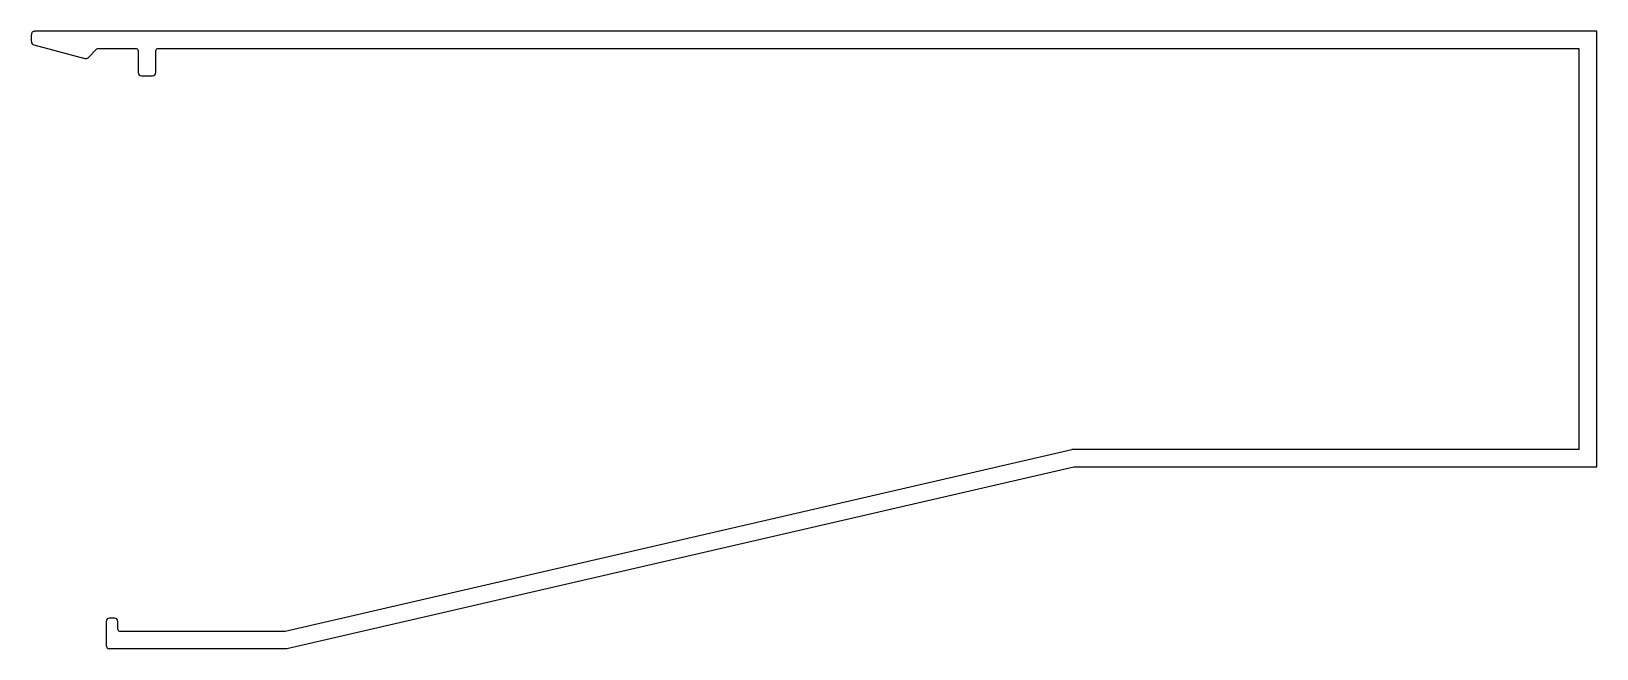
# Model space of a CAD drawing. Extents: x 1825 to 2005, y 1572 to 1643.
import ezdxf

# ---------------------------------------------------------------- set-up
doc = ezdxf.new("R2010")
doc.units = 0
doc.layers.add('0_ALUMINYUM', color=5, linetype='CONTINUOUS')

msp = doc.modelspace()

# ---------------------------------------------------------------- linework, layer by layer
at = {"layer": '0_ALUMINYUM', "color": 0}
for p, q in [((1825.19, 1642.52), (1825.19, 1641.72)), ((2004.86, 1642.91), (1825.58, 1642.91)), ((2004.86, 1592.91), (2004.86, 1642.91)), ((1825.48, 1641.36), (1831.35, 1639.78)), ((1831.71, 1639.88), (1832.68, 1640.85)), ((1837.27, 1640.91), (1832.82, 1640.91)), ((1837.47, 1640.71), (1837.47, 1638.17)), ((1839.47, 1638.17), (1839.47, 1640.71)), ((2002.86, 1640.91), (1839.67, 1640.91)), ((2002.86, 1594.91), (2002.86, 1640.91)), ((1837.85, 1637.79), (1839.09, 1637.79)), ((1854.34, 1574.06), (1944.63, 1594.91)), ((2002.86, 1594.91), (1944.63, 1594.91)), ((1854.54, 1572.06), (1944.86, 1592.91)), ((1944.86, 1592.91), (2004.86, 1592.91)), ((1833.78, 1575.17), (1833.78, 1572.44)), ((1834.75, 1575.56), (1834.17, 1575.56)), ((1835.13, 1574.26), (1835.13, 1575.17)), ((1835.33, 1574.06), (1854.29, 1574.06)), ((1834.17, 1572.06), (1854.54, 1572.06)), ((1854.54, 1572.06), (1854.54, 1572.06))]:
    msp.add_line(p, q, dxfattribs=at)
for centre, radius, start, end in [((1825.58, 1642.52), 0.382, 90, 180), ((1825.58, 1641.72), 0.382, 180, 255), ((1832.82, 1640.71), 0.2, 90, 135), ((1837.27, 1640.71), 0.2, 0, 90), ((1839.67, 1640.71), 0.2, 90, 180), ((1831.44, 1640.15), 0.382, 255, 315), ((1837.85, 1638.17), 0.382, 180, 270), ((1839.09, 1638.17), 0.382, 270, 0), ((1834.17, 1575.17), 0.382, 90, 180), ((1834.75, 1575.17), 0.382, 0, 90), ((1835.33, 1574.26), 0.2, 180, 270), ((1854.29, 1574.26), 0.2, 270, 283.0001), ((1834.17, 1572.44), 0.382, 180, 270)]:
    msp.add_arc(centre, radius, start, end, dxfattribs=at)

doc.saveas('drawing.dxf')
